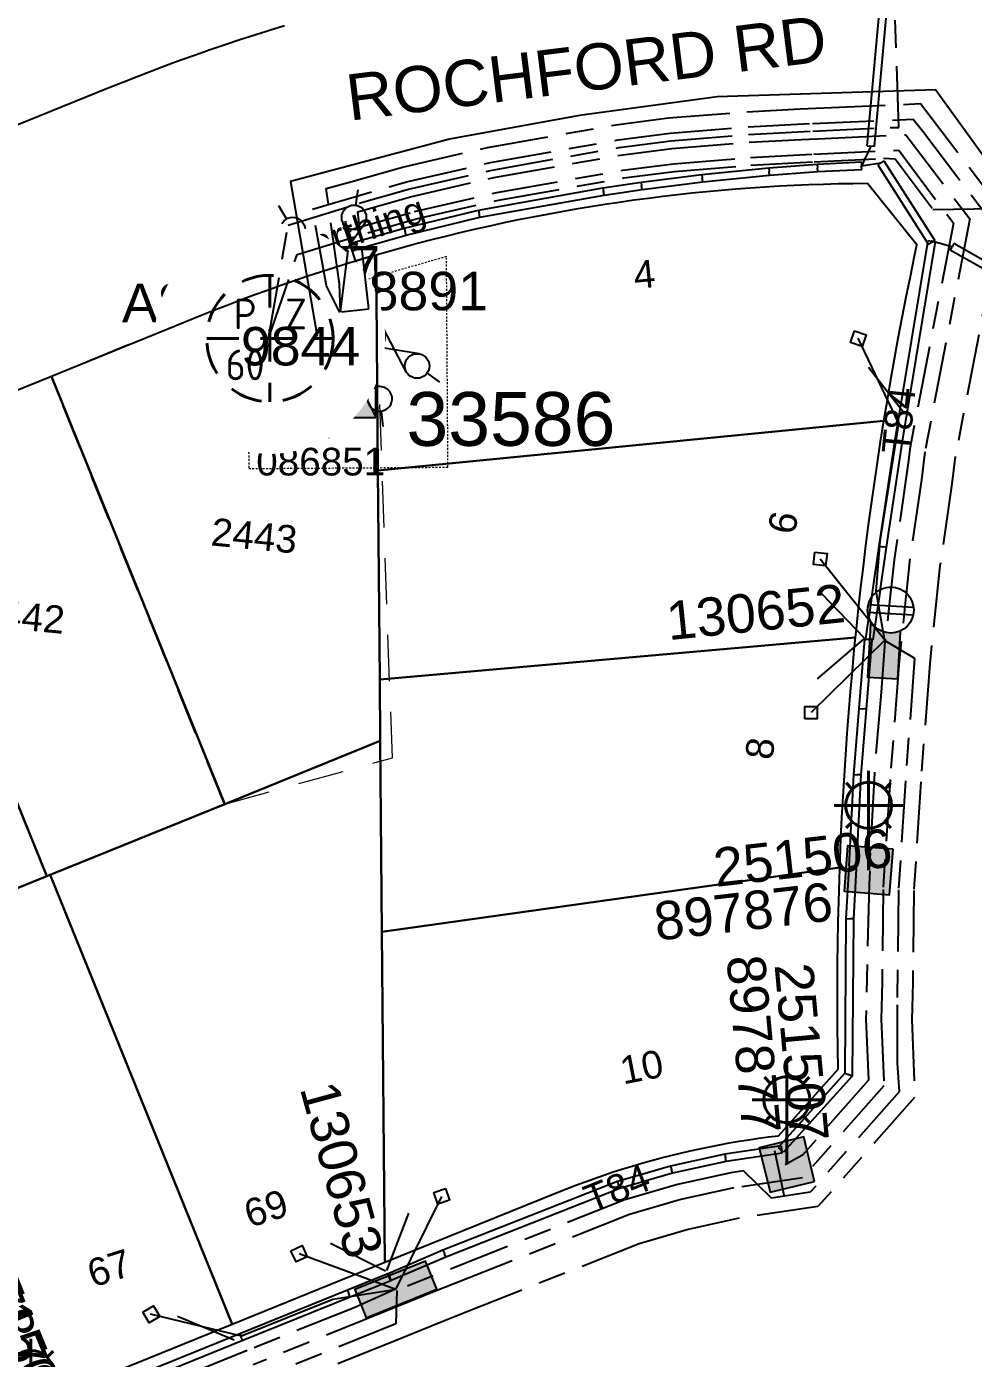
# Model space of a CAD drawing. Header units: metres. Extents: x 293673 to 295365, y 6233764 to 6235163.
# Drawn here: x 294210.9 to 294272.5, y 6234281 to 6234367.6 of the extents above; entities that cross this region are included whole.
import ezdxf
from ezdxf.enums import TextEntityAlignment as Align

# ---------------------------------------------------------------- set-up
doc = ezdxf.new("R2010")
doc.units = ezdxf.units.M
for name, pattern in [('Cable Exist UG', [8.2, 4, -1.2, 1.8, -1.2]), ('Dash', [5, 3, -2]), ('HIDDEN', [0.375, 0.25, -0.125]), ('HIDDEN2', [0.1875, 0.125, -0.0625])]:
    doc.linetypes.add(name, pattern=pattern)
doc.layers.get('0').update_dxf_attribs({"color": 6})
for name, color, linetype in [('_User Easement Numbers', 7, 'Continuous'), ('_USER new lots', 250, 'Continuous'), ('Duct_SP_EXT', 7, 'Continuous'), ('Equip_HV_EXT', 7, 'Continuous'), ('Equip_LV_EXT', 7, 'Continuous'), ('Equip_SL_EXT', 7, 'Continuous'), ('Equip_SP_SL_EXT', 7, 'Continuous'), ('Mains_HV_EXT', 7, 'Continuous'), ('Mains_HV_NEW_U72', 2, 'Continuous'), ('Mains_LV_EXT', 7, 'Continuous'), ('Mains_LV_SL_EXT', 7, 'Continuous'), ('Mains_SL_EXT', 7, 'Continuous'), ('Notes', 7, 'Continuous'), ('Services_SP_EXT', 7, 'Continuous'), ('Sub_SP_EXT', 7, 'Continuous'), ('SupportsUG_SP_LV_EXT', 7, 'Continuous'), ('SupportsUG_SP_LV_SL_EXT', 7, 'Continuous'), ('Trench_SP_EXT', 7, 'Continuous')]:
    doc.layers.add(name, color=color, linetype=linetype)
for name, color, linetype, lineweight in [('Cadastre Developer_SP_EXT', 9, 'Continuous', 5), ('Cadastre Land Parcels_SP_EXT', 9, 'Continuous', 5), ('Cadastre Other Property_SP_EXT', 9, 'HIDDEN', 5), ('Cadastre Roads_SP_EXT', 9, 'Continuous', 5)]:
    doc.layers.add(name, color=color, linetype=linetype, lineweight=lineweight)
doc.styles.add('COLUMN_LABEL', font='arial.ttf')
doc.styles.add('iecARIAL', font='arial.ttf', dxfattribs={"height": 2})
doc.styles.add('IESYMBOL1', font='isocp.shx')
doc.styles.add('POLE_LABEL', font='arial.ttf')
doc.styles.add('SLCP_LABEL', font='arial.ttf', dxfattribs={"height": 3.5})
doc.styles.get("Standard").update_dxf_attribs({"font": 'arial.ttf'})
doc.styles.add('SWITCH_LABEL', font='arial.ttf', dxfattribs={"height": 2.5})
doc.linetypes.add('Cable E UG', pattern='A,6,-0.5,["E",Standard,S=1.7,R=0,X=0.5,Y=-1],-2.9', length=9.4)
doc.linetypes.add('Cable New UG', pattern='A,7,-0.25,["x",Standard,S=2,R=0,X=0.2,Y=-0.8],-2.1', length=9.35)

# ---------------------------------------------------------------- blocks, each defined once
blk = doc.blocks.new('SUB_PADMOUNT_EXT')
for points in [[(0, 0), (-3.84, 1.92), (-3.84, -1.92)], [(0, 0), (3.84, 1.92), (3.84, -1.92)]]:
    blk.add_hatch(color=256).paths.add_polyline_path(points)
for p, q in [((3.84, 1.92), (-3.84, -1.92)), ((-3.84, 1.92), (3.84, -1.92))]:
    blk.add_line(p, q)
blk.add_lwpolyline([(-3.84, -1.92), (3.84, -1.92), (3.84, 1.92), (-3.84, 1.92)], close=True)
for tag, height, flags, p in [('ASSET_NUM', 3.5, 8, (2, 2)), ('STREET_CODE', 0.2, 9, (1.5, 0)), ('OPERATING_VOLTAGE', 0.2, 9, (1.5, -0.6)), ('ORIENTATION', 0.2, 9, (1.5, -0.8)), ('CONSTRUCTED_VOLTAGE', 0.2, 9, (1.5, -0.2)), ('NO_PHASES', 0.2, 9, (1.5, -0.4)), ('OWNED_BY', 0.2, 9, (1.5, -1)), ('OPERATED_BY', 0.2, 9, (1.5, -1.2)), ('SECONDARY_VOLTAGE', 0.2, 9, (1.5, -1.6)), ('STATE', 0.2, 9, (1.5, -1.8)), ('MAINTAINED_BY', 0.2, 9, (1.5, -1.4)), ('SUBSTATION_TYPE', 0.2, 9, (1.5, -2.2)), ('USAGE', 0.2, 9, (1.5, -2.4)), ('PARENT', 0.2, 9, (1.5, -2)), ('LEGEND', 0.2, 9, (1.5, -2.6)), ('STREETNAME', 0.2, 9, (1.5, -3)), ('SUBURB', 0.2, 9, (1.5, -3.2)), ('LOCATION', 0.2, 9, (1.5, -2.8)), ('NOTES', 0.2, 9, (1.5, -3.4)), ('Z', 0.2, 1, (1.5, -3.6))]:
    blk.add_attdef(tag, text='', height=height, dxfattribs=dict(flags=flags)).set_placement(p, align=Align.MIDDLE_LEFT)
blk = doc.blocks.new('COLUMN_EXT')
blk.add_hatch(color=256).paths.add_polyline_path([(-1.485, 1.485), (-1.485, -1.485), (1.485, -1.485), (1.485, 1.485)])
blk.add_lwpolyline([(-1.485, -1.485), (1.485, -1.485), (1.485, 1.485), (-1.485, 1.485)], close=True)
for tag, height, style, flags, p in [('ASSET_NUM', 2.5, 'COLUMN_LABEL', 8, (2, 2)), ('STRUCTURE_PLANT_NUMBER', 0.2, 'POLE_LABEL', 9, (1.813, 0.031)), ('STREET_CODE', 0.2, 'COLUMN_LABEL', 9, (1.813, -0.2))]:
    blk.add_attdef(tag, text='', height=height, dxfattribs=dict(style=style, flags=flags)).set_placement(p, align=Align.MIDDLE_LEFT)
at = {"flags": 9}
for tag, p in [('OWNED_BY', (1.813, -0.6)), ('STATE', (1.813, -0.8)), ('COLUMN_TYPE', (1.813, -0.4)), ('STREETNAME', (1.813, -1.6)), ('SUBURB', (1.813, -1.8)), ('USAGE', (1.813, -1)), ('LEGEND', (1.813, -1.2)), ('LOCATION', (1.813, -1.4)), ('NOTES', (1.813, -2))]:
    blk.add_attdef(tag, text='', height=0.2, dxfattribs=at).set_placement(p, align=Align.MIDDLE_LEFT)
at = {"flags": 1}
blk.add_attdef('Z', (1.813, -2.351), '', height=0.2, dxfattribs=at)
blk = doc.blocks.new('PILLAR_EXT')
blk.add_hatch(color=256).paths.add_polyline_path([(-2.475, 0.99), (-2.475, -0.99), (2.475, -0.99), (2.475, 0.99)])
blk.add_lwpolyline([(-2.475, -0.99), (2.475, -0.99), (2.475, 0.99), (-2.475, 0.99)], close=True)
at = {"style": 'iecARIAL', "flags": 8}
blk.add_attdef('ASSET_NUM', (1.5, 3.5), '', height=2.5, dxfattribs=at)
for tag, p, flags in [('OWNED_BY', (0, -0.2), 9), ('STATE', (0, -0.4), 9), ('SUPPORT_TYPE', (0, -0.6), 9), ('USAGE', (0, -0.8), 9), ('LEGEND', (0, -1), 9), ('STREETNAME', (0, -1.8), 9), ('LOCATION', (0, -1.2), 9), ('NOTES', (0, -1.4), 9), ('PARENT', (0, -1.6), 9), ('SUBURB', (0, -2), 1)]:
    blk.add_attdef(tag, p, '', height=0.2, dxfattribs=dict(flags=flags))
blk = doc.blocks.new('SL_LANTERN_EXT')
at = {"lineweight": 40}
for p, q in [((0, 1.968), (0, 6.468)), ((-1.459, 5.676), (-1.061, 5.278)), ((1.458, 5.676), (1.06, 5.278)), ((-2.25, 4.218), (2.25, 4.218)), ((-1.459, 2.759), (-1.061, 3.157)), ((0, 0), (0, 2.721)), ((1.458, 2.759), (1.06, 3.157))]:
    blk.add_line(p, q, dxfattribs=at)
blk.add_circle((0, 4.218), 1.5, dxfattribs=at)
at = {"style": 'iecARIAL', "flags": 8}
blk.add_attdef('ASSET_NUM', (1.5, 1.5), '', height=2.5, dxfattribs=at)
for tag, p, height, flags in [('CONSTRUCTED_VOLTAGE', (0.981, -0.653), 0.2, 9), ('CONTROL_TYPE', (0.981, -0.853), 0.2, 9), ('LANTERN_PURPOSE', (0.981, -1.053), 0.2, 9), ('LNUMBER', (2.181, -3.253), 2.5, 8), ('OPERATING_VOLTAGE', (0.981, -1.653), 0.2, 9), ('ORIENTATION', (0.981, -1.853), 0.2, 9), ('LANTERN_TYPE', (0.981, -1.253), 0.2, 9), ('NO_PHASES', (0.981, -1.453), 0.2, 9), ('OWNED_BY', (0.981, -2.053), 0.2, 9), ('STATE', (0.981, -2.253), 0.2, 9), ('CEXIST', (0.981, -2.653), 0.2, 9), ('USAGE', (0.981, -2.453), 0.2, 9), ('CNEW', (0.981, -2.853), 0.2, 9), ('CNUMBER', (0.981, -3.053), 0.2, 9), ('CREMOVE', (0.981, -3.253), 0.2, 9), ('CREPLACE', (0.981, -3.453), 0.2, 9), ('LKINGHEIGHT', (0.981, -3.653), 0.2, 9), ('LBRACKET', (0.981, -3.853), 0.2, 9), ('LBRACKETVOCAB', (0.981, -4.053), 0.2, 9), ('LCATEGORY', (0.981, -4.253), 0.2, 9), ('LCHARGE1', (0.981, -4.453), 0.2, 9), ('LCHARGE1PERCENT', (0.981, -4.653), 0.2, 9), ('LCHARGE2', (0.981, -4.853), 0.2, 9), ('LCHARGE2PERCENT', (0.981, -5.053), 0.2, 9), ('LCHARGE3', (0.981, -5.253), 0.2, 9), ('LCHARGE3PERCENT', (0.981, -5.453), 0.2, 9), ('LEXIST', (0.981, -5.653), 0.2, 9), ('LLAMP', (0.981, -5.853), 0.2, 9), ('LLAMPVOCAB', (0.981, -6.053), 0.2, 9), ('LMAST', (0.981, -6.253), 0.2, 9), ('LMASTVOCAB', (0.981, -6.453), 0.2, 9), ('LNEW', (0.981, -6.653), 0.2, 9), ('LANTNUMBER', (0.981, -6.853), 0.2, 9), ('LOUTREACH', (0.981, -7.253), 0.2, 9), ('LOUTREACHVOCAB', (0.981, -7.453), 0.2, 9), ('LRATECODE', (0.981, -7.653), 0.2, 9), ('LREMOVE', (0.981, -7.853), 0.2, 9), ('LREPLACE', (0.981, -8.053), 0.2, 9), ('LTYPE', (0.981, -8.253), 0.2, 9), ('LTYPEVOCAB', (0.981, -8.453), 0.2, 9), ('LEGEND', (0.981, -8.653), 0.2, 9), ('LOCATION', (0.981, -8.853), 0.2, 9), ('STREETNAME', (0.981, -9.253), 0.2, 9), ('SUBURB', (0.981, -9.453), 0.2, 1), ('NOTES', (0.981, -9.053), 0.2, 9)]:
    blk.add_attdef(tag, p, '', height=height, dxfattribs=dict(flags=flags))
blk = doc.blocks.new('CCP_EXT')
at = {"flags": 9}
for tag, p in [('STATE', (0, -1.8)), ('USAGE', (0, -1.2)), ('LEGEND', (0, -1.4)), ('LIFE_SUPPORT', (0, -1.6)), ('NOTES', (0, -2))]:
    blk.add_attdef(tag, text='', height=0.2, dxfattribs=at).set_placement(p, align=Align.MIDDLE_LEFT)
blk.add_wipeout([(0, 0.566), (0.566, 0), (0, -0.566), (-0.566, 0)])
blk.add_lwpolyline([(-0.566, 0), (0, 0.566), (0.566, 0), (0, -0.566), (-0.566, 0)])
at = {"flags": 1}
blk.add_attdef('Z', (0, 0), '', height=0.2, dxfattribs=at)
at = {"flags": 9}
for tag, p in [('CCP_TYPE', (0, 0)), ('OPERATING_VOLTAGE', (0, -0.6)), ('ORIENTATION', (0, -0.8)), ('CONSTRUCTED_VOLTAGE', (0, -0.2)), ('NO_PHASES', (0, -0.4)), ('OWNED_BY', (0, -1))]:
    blk.add_attdef(tag, text='', height=0.2, dxfattribs=at).set_placement(p, align=Align.MIDDLE_LEFT)
blk = doc.blocks.new('LV_UG_LINKS_CLOSED_EXT')
blk.add_wipeout([(-1.056, 1.057), (-1.18, 0.916), (-1.286, 0.761), (-1.371, 0.594), (-1.435, 0.417), (-1.476, 0.234), (-1.493, 0.047), (-1.487, -0.14), (-1.458, -0.326), (-1.406, -0.506), (-1.331, -0.678), (-1.236, -0.839), (-1.121, -0.988), (-0.988, -1.12), (-0.84, -1.235), (-0.679, -1.331), (-0.506, -1.406), (-0.326, -1.458), (-0.141, -1.487), (0.047, -1.493), (0.233, -1.476), (0.416, -1.435), (0.593, -1.371), (0.76, -1.286), (0.915, -1.181), (1.056, -1.057), (1.18, -0.916), (1.286, -0.761), (1.371, -0.594), (1.435, -0.417), (1.476, -0.234), (1.493, -0.047), (1.487, 0.14), (1.458, 0.326), (1.406, 0.506), (1.331, 0.678), (1.236, 0.839), (1.121, 0.988), (0.988, 1.12), (0.84, 1.235), (0.679, 1.331), (0.506, 1.406), (0.326, 1.458), (0.141, 1.487), (-0.047, 1.493), (-0.233, 1.476), (-0.416, 1.435), (-0.593, 1.371), (-0.76, 1.286), (-0.915, 1.181)])
for p, q in [((-0.25, -1.479), (-0.25, 1.479)), ((0.25, -1.479), (0.25, 1.479))]:
    blk.add_line(p, q)
blk.add_circle((0, 0), 1.5)
at = {"flags": 9}
for tag, p in [('ACTUAL_STATUS', (0, 0)), ('OPERATING_VOLTAGE', (0, -0.6)), ('ORIENTATION', (0, -0.8)), ('CONSTRUCTED_VOLTAGE', (0, -0.2)), ('NO_PHASES', (0, -0.4)), ('STATE', (0, -1)), ('SWITCH_TYPE', (0, -1.2)), ('USAGE', (0, -1.4)), ('NOTES', (0, -1.6))]:
    blk.add_attdef(tag, text='', height=0.2, dxfattribs=at).set_placement(p, align=Align.MIDDLE_LEFT)
at = {"flags": 1}
blk.add_attdef('Z', (0, 0), '', height=0.2, dxfattribs=at)
blk = doc.blocks.new('LV_UG_DFUSE_CLOSED_EXT')
for points in [[(1, 0), (0, 0)], [(5.04, 0.726), (2.156, -0.717)], [(5.049, -0.707), (2.156, 0.717)], [(6.2, 0.013), (7.2, 0.013)]]:
    blk.add_lwpolyline(points)
for centre in [(1.8, 0), (5.4, 0.011)]:
    blk.add_circle(centre, 0.8)
at = {"flags": 9}
for tag, p in [('ACTUAL_STATUS', (0, 0)), ('OPERATING_VOLTAGE', (0, -0.6)), ('ORIENTATION', (0, -0.8)), ('CONSTRUCTED_VOLTAGE', (0, -0.2)), ('NO_PHASES', (0, -0.4)), ('STATE', (0, -1)), ('SWITCH_TYPE', (0, -1.2)), ('USAGE', (0, -1.4)), ('NOTES', (0, -1.6))]:
    blk.add_attdef(tag, text='', height=0.2, dxfattribs=at).set_placement(p, align=Align.MIDDLE_LEFT)
at = {"flags": 1}
blk.add_attdef('Z', (0, 0), '', height=0.2, dxfattribs=at)
blk = doc.blocks.new('SWG_HOLEC_SU_NO_EXT')
blk.add_line((1.8, -2), (5.8, -2))
for points in [[(1, 0), (0, 0)], [(6.6, 0), (7.6, 0)]]:
    blk.add_lwpolyline(points)
for points in [[(1.8, -0.8, 1), (1.8, 0.8, 1)], [(5.8, -0.8, 1), (5.8, 0.8, 1)]]:
    blk.add_lwpolyline(points, format="xyb", close=True)
at = {"insert": (5.311, -3.639), "char_height": 1.4, "width": 3.88632, "attachment_point": 1, "rotation": 180}
blk.add_mtext('{\\fArial|b0|i0|c0|p34;N/O}', dxfattribs=at)
at = {"style": 'SWITCH_LABEL', "flags": 8}
blk.add_attdef('ASSET_NUM', text='', height=2.5, rotation=179.95437, dxfattribs=at).set_placement((-2.4, 0), align=Align.MIDDLE_LEFT)
at = {"flags": 1}
blk.add_attdef('Z', (0, 0), '', height=0.2, dxfattribs=at)
at = {"flags": 9}
for tag, p in [('ACTUAL_STATUS', (0, -0.4)), ('CONSTRUCTED_VOLTAGE', (0, -0.6)), ('NO_PHASES', (0, -0.8)), ('OPERATING_VOLTAGE', (0, -1)), ('ORIENTATION', (0, -1.2)), ('OWNED_BY', (0, -1.4)), ('STATE', (0, -1.8)), ('PARENT', (0, -1.6)), ('SWITCH_TYPE', (0, -2)), ('STREETNAME', (0, -2.6)), ('USAGE', (0, -2.2)), ('LOCATION', (0, -2.4)), ('SUBURB', (0, -2.8)), ('NOTES', (0, -3))]:
    blk.add_attdef(tag, text='', height=0.2, dxfattribs=at).set_placement(p, align=Align.MIDDLE_LEFT)
at = {"style": 'SWITCH_LABEL', "flags": 9}
blk.add_attdef('STREET_CODE', text='', height=0.2, dxfattribs=at).set_placement((0, -0.2), align=Align.MIDDLE_LEFT)
blk = doc.blocks.new('SWG_HOLEC_SU_EXT')
blk.add_line((1.8, -2), (5.8, -2))
for points in [[(1, 0), (0, 0)], [(6.6, 0), (7.6, 0)]]:
    blk.add_lwpolyline(points)
for points in [[(1.8, -0.8, 1), (1.8, 0.8, 1)], [(5.8, -0.8, 1), (5.8, 0.8, 1)]]:
    blk.add_lwpolyline(points, format="xyb", close=True)
at = {"style": 'SWITCH_LABEL', "flags": 8}
blk.add_attdef('ASSET_NUM', text='', height=2.5, rotation=179.95437, dxfattribs=at).set_placement((-2.4, 0), align=Align.MIDDLE_LEFT)
at = {"flags": 1}
blk.add_attdef('Z', (0, 0), '', height=0.2, dxfattribs=at)
at = {"flags": 9}
for tag, p in [('ACTUAL_STATUS', (0, -0.4)), ('CONSTRUCTED_VOLTAGE', (0, -0.6)), ('NO_PHASES', (0, -0.8)), ('OPERATING_VOLTAGE', (0, -1)), ('ORIENTATION', (0, -1.2)), ('OWNED_BY', (0, -1.4)), ('STATE', (0, -1.8)), ('PARENT', (0, -1.6)), ('SWITCH_TYPE', (0, -2)), ('STREETNAME', (0, -2.6)), ('USAGE', (0, -2.2)), ('LOCATION', (0, -2.4)), ('SUBURB', (0, -2.8)), ('NOTES', (0, -3))]:
    blk.add_attdef(tag, text='', height=0.2, dxfattribs=at).set_placement(p, align=Align.MIDDLE_LEFT)
at = {"style": 'SWITCH_LABEL', "flags": 9}
blk.add_attdef('STREET_CODE', text='', height=0.2, dxfattribs=at).set_placement((0, -0.2), align=Align.MIDDLE_LEFT)
blk = doc.blocks.new('SLCP_ZELL_EXT')
blk.add_wipeout([(-0.236, 7.5), (-0.706, 7.47), (-1.174, 7.411), (-1.637, 7.323), (-2.093, 7.206), (-2.542, 7.06), (-2.98, 6.887), (-3.407, 6.686), (-3.82, 6.459), (-4.218, 6.206), (-4.599, 5.929), (-4.962, 5.629), (-5.306, 5.306), (-5.629, 4.962), (-5.929, 4.599), (-6.206, 4.218), (-6.459, 3.82), (-6.686, 3.407), (-6.887, 2.98), (-7.06, 2.542), (-7.206, 2.093), (-7.323, 1.637), (-7.411, 1.174), (-7.47, 0.706), (-7.5, 0.236), (-7.5, -0.236), (-7.47, -0.706), (-7.411, -1.174), (-7.323, -1.637), (-7.206, -2.093), (-7.06, -2.542), (-6.887, -2.98), (-6.686, -3.407), (-6.459, -3.82), (-6.206, -4.218), (-5.929, -4.599), (-5.629, -4.962), (-5.306, -5.306), (-4.962, -5.629), (-4.599, -5.929), (-4.218, -6.206), (-3.82, -6.459), (-3.407, -6.686), (-2.98, -6.887), (-2.542, -7.06), (-2.093, -7.206), (-1.637, -7.323), (-1.174, -7.411), (-0.706, -7.47), (-0.236, -7.5), (0.236, -7.5), (0.706, -7.47), (1.174, -7.411), (1.637, -7.323), (2.093, -7.206), (2.542, -7.06), (2.98, -6.887), (3.407, -6.686), (3.82, -6.459), (4.218, -6.206), (4.599, -5.929), (4.962, -5.629), (5.306, -5.306), (5.629, -4.962), (5.929, -4.599), (6.206, -4.218), (6.459, -3.82), (6.686, -3.407), (6.887, -2.98), (7.06, -2.542), (7.206, -2.093), (7.323, -1.637), (7.411, -1.174), (7.47, -0.706), (7.5, -0.236), (7.5, 0.236), (7.47, 0.706), (7.411, 1.174), (7.323, 1.637), (7.206, 2.093), (7.06, 2.542), (6.887, 2.98), (6.686, 3.407), (6.459, 3.82), (6.206, 4.218), (5.929, 4.599), (5.629, 4.962), (5.306, 5.306), (4.962, 5.629), (4.599, 5.929), (4.218, 6.206), (3.82, 6.459), (3.407, 6.686), (2.98, 6.887), (2.542, 7.06), (2.093, 7.206), (1.637, 7.323), (1.174, 7.411), (0.706, 7.47), (0.236, 7.5)])
at = {"linetype": 'Dash', "lineweight": 40, "ltscale": 0.7}
for p, q in [((0, 4.109), (0, -4.109)), ((-4.109, 0), (4.109, 0))]:
    blk.add_line(p, q, dxfattribs=at)
blk.add_circle((0, 0), 4.109, dxfattribs=at)
at = {"lineweight": 40, "style": 'IESYMBOL1'}
for s, p in [('P', (-1.604, 0)), ('Z', (1.702, 0)), ('60', (-1.612, -3.312))]:
    blk.add_text(s, height=2, dxfattribs=at).set_placement(p, align=Align.BOTTOM_CENTER)
at = {"style": 'SLCP_LABEL'}
for tag, height, flags, p in [('ASSET_NUM', 2.5, 8, (2, 2)), ('STREET_CODE', 0.2, 9, (0, -0.2))]:
    blk.add_attdef(tag, text='', height=height, dxfattribs=dict(at, flags=flags)).set_placement(p, align=Align.MIDDLE_LEFT)
at = {"flags": 1}
blk.add_attdef('Z', (0, 0), '', height=0.2, dxfattribs=at)
at = {"flags": 9}
for tag, p in [('CONSTRUCTED_VOLTAGE', (0, -0.4)), ('CONTROL_TYPE', (0, -0.6)), ('NO_PHASES', (0, -0.8)), ('OPERATING_VOLTAGE', (0, -1)), ('ORIENTATION', (0, -1.2)), ('OWNED_BY', (0, -1.4)), ('USAGE', (0, -1.6)), ('LOCATION', (0, -1.8)), ('STATE', (0, -2)), ('NOTES', (0, -2.2))]:
    blk.add_attdef(tag, text='', height=0.2, dxfattribs=at).set_placement(p, align=Align.MIDDLE_LEFT)
blk = doc.blocks.new('A$C12BB781C')
at = {"layer": '_USER new lots', "linetype": 'Continuous'}
blk.add_lwpolyline([(294165.701, 6234343.156), (294216.188, 6234363.617), (294217.128, 6234363.993), (294218.072, 6234364.364), (294219.017, 6234364.727), (294219.966, 6234365.082), (294220.918, 6234365.431), (294221.872, 6234365.772), (294222.828, 6234366.105), (294223.788, 6234366.431), (294224.749, 6234366.75), (294225.713, 6234367.063), (294226.68, 6234367.367), (294227.648, 6234367.665)], dxfattribs=at)
for points in [[(294266.656, 6234341.956), (294266.878, 6234343.304), (294267.109, 6234344.65), (294267.347, 6234345.995), (294267.592, 6234347.337), (294267.846, 6234348.679), (294268.107, 6234350.019), (294268.376, 6234351.358), (294268.652, 6234352.694), (294268.806, 6234353.413), (294265.582, 6234357.39), (294264.629, 6234357.38), (294263.676, 6234357.363), (294262.724, 6234357.337), (294261.771, 6234357.303), (294260.819, 6234357.263), (294259.867, 6234357.214), (294258.916, 6234357.157), (294257.965, 6234357.094), (294257.014, 6234357.022), (294256.064, 6234356.942), (294255.116, 6234356.855), (294254.167, 6234356.76), (294253.22, 6234356.658), (294252.274, 6234356.547), (294251.328, 6234356.428), (294250.383, 6234356.302), (294249.439, 6234356.169), (294248.497, 6234356.029), (294247.555, 6234355.88), (294246.615, 6234355.724), (294245.676, 6234355.56), (294244.739, 6234355.389), (294243.802, 6234355.209), (294242.868, 6234355.023), (294241.935, 6234354.828), (294241.004, 6234354.627), (294240.074, 6234354.418), (294239.146, 6234354.201), (294238.22, 6234353.977), (294237.296, 6234353.745), (294236.373, 6234353.506), (294235.452, 6234353.259), (294234.533, 6234353.004), (294233.617, 6234352.743), (294233.735, 6234338.727), (294266.656, 6234341.956)], [(294233.883, 6234321.142), (294233.85, 6234325.143), (294233.735, 6234338.727), (294233.617, 6234352.743), (294232.725, 6234352.48), (294231.835, 6234352.21), (294230.947, 6234351.934), (294230.061, 6234351.65), (294229.178, 6234351.359), (294228.297, 6234351.061), (294227.418, 6234350.757), (294226.542, 6234350.445), (294225.668, 6234350.127), (294224.797, 6234349.8), (294223.928, 6234349.468), (294223.062, 6234349.129), (294222.199, 6234348.783), (294212.491, 6234344.848), (294223.768, 6234317.042), (294233.883, 6234321.142)], [(294212.401, 6234312.434), (294223.768, 6234317.042), (294212.491, 6234344.848), (294200.907, 6234340.152), (294212.183, 6234312.345), (294212.401, 6234312.434)], [(294264.809, 6234327.86), (294264.866, 6234328.423), (294265.009, 6234329.781), (294265.161, 6234331.138), (294265.32, 6234332.494), (294265.487, 6234333.849), (294265.662, 6234335.203), (294265.846, 6234336.556), (294266.037, 6234337.908), (294266.235, 6234339.259), (294266.442, 6234340.609), (294266.656, 6234341.956), (294233.735, 6234338.727), (294233.85, 6234325.143), (294264.809, 6234327.86)], [(294198.5, 6234306.8), (294212.183, 6234312.345), (294200.907, 6234340.152), (294187.005, 6234334.515), (294198.282, 6234306.711), (294198.5, 6234306.8)], [(294263.787, 6234312.905), (294263.806, 6234313.444), (294263.862, 6234314.809), (294263.927, 6234316.172), (294263.999, 6234317.535), (294264.081, 6234318.899), (294264.169, 6234320.261), (294264.265, 6234321.623), (294264.369, 6234322.984), (294264.481, 6234324.345), (294264.602, 6234325.706), (294264.73, 6234327.065), (294264.809, 6234327.86), (294233.85, 6234325.143), (294233.883, 6234321.142), (294233.988, 6234308.737), (294263.787, 6234312.905)], [(294234.177, 6234287.237), (294233.988, 6234308.737), (294233.883, 6234321.142), (294223.768, 6234317.042), (294212.401, 6234312.434), (294224.241, 6234283.211), (294234.177, 6234287.237)], [(294245.393, 6234291.783), (294245.995, 6234292.022), (294246.601, 6234292.254), (294247.209, 6234292.48), (294247.819, 6234292.698), (294248.432, 6234292.91), (294249.048, 6234293.113), (294249.665, 6234293.311), (294250.285, 6234293.5), (294250.907, 6234293.683), (294251.531, 6234293.858), (294252.157, 6234294.026), (294252.785, 6234294.187), (294253.415, 6234294.341), (294254.047, 6234294.487), (294254.68, 6234294.626), (294255.315, 6234294.757), (294255.951, 6234294.882), (294256.589, 6234294.999), (294257.228, 6234295.108), (294257.868, 6234295.21), (294258.509, 6234295.305), (294259.152, 6234295.392), (294259.795, 6234295.472), (294263.673, 6234299.793), (294263.65, 6234301.158), (294263.636, 6234302.524), (294263.629, 6234303.889), (294263.63, 6234305.254), (294263.64, 6234306.62), (294263.657, 6234307.985), (294263.682, 6234309.35), (294263.715, 6234310.715), (294263.757, 6234312.08), (294263.787, 6234312.905), (294233.988, 6234308.737), (294234.177, 6234287.237), (294245.393, 6234291.783)], [(294224.241, 6234283.211), (294212.401, 6234312.434), (294212.183, 6234312.345), (294198.5, 6234306.8), (294210.34, 6234277.577), (294224.241, 6234283.211)]]:
    blk.add_lwpolyline(points, close=True, dxfattribs=at)

msp = doc.modelspace()

# ---------------------------------------------------------------- linework, layer by layer
at = {"layer": 'Cadastre Developer_SP_EXT', "linetype": 'Dash'}
for points in [[(294223.768, 6234317.042), (294234.672, 6234320.043), (294233.5, 6234352.746), (294230.62, 6234351.864), (294224.89, 6234349.963), (294222.084, 6234348.86), (294212.491, 6234344.848), (294223.768, 6234317.042)], [(294212.451, 6234344.83), (294206.762, 6234342.525), (294200.906, 6234340.152), (294212.183, 6234312.345), (294223.73, 6234317.023), (294212.451, 6234344.83)], [(294200.906, 6234340.152), (294193.955, 6234337.333), (294187.006, 6234334.515), (294198.281, 6234306.711), (294212.183, 6234312.345), (294200.906, 6234340.152)]]:
    msp.add_lwpolyline(points, close=True, dxfattribs=at)
at = {"layer": 'Cadastre Land Parcels_SP_EXT', "linetype": 'Continuous'}
msp.add_lwpolyline([(294165.701, 6234343.156), (294216.188, 6234363.617), (294217.128, 6234363.993), (294218.072, 6234364.364), (294219.017, 6234364.727), (294219.966, 6234365.082), (294220.918, 6234365.431), (294221.872, 6234365.772), (294222.828, 6234366.105), (294223.788, 6234366.431), (294224.749, 6234366.75), (294225.713, 6234367.063), (294226.68, 6234367.367), (294227.648, 6234367.665)], dxfattribs=at)
for points in [[(294266.656, 6234341.956), (294266.878, 6234343.304), (294267.109, 6234344.65), (294267.347, 6234345.995), (294267.592, 6234347.337), (294267.846, 6234348.679), (294268.107, 6234350.019), (294268.376, 6234351.358), (294268.652, 6234352.694), (294268.806, 6234353.413), (294265.582, 6234357.39), (294264.629, 6234357.38), (294263.676, 6234357.363), (294262.724, 6234357.337), (294261.771, 6234357.303), (294260.819, 6234357.263), (294259.867, 6234357.214), (294258.916, 6234357.157), (294257.965, 6234357.094), (294257.014, 6234357.022), (294256.064, 6234356.942), (294255.116, 6234356.855), (294254.167, 6234356.76), (294253.22, 6234356.658), (294252.274, 6234356.547), (294251.328, 6234356.428), (294250.383, 6234356.302), (294249.439, 6234356.169), (294248.497, 6234356.029), (294247.555, 6234355.88), (294246.615, 6234355.724), (294245.676, 6234355.56), (294244.739, 6234355.389), (294243.802, 6234355.209), (294242.868, 6234355.023), (294241.935, 6234354.828), (294241.004, 6234354.627), (294240.074, 6234354.418), (294239.146, 6234354.201), (294238.22, 6234353.977), (294237.296, 6234353.745), (294236.373, 6234353.506), (294235.452, 6234353.259), (294234.533, 6234353.004), (294233.617, 6234352.743), (294233.735, 6234338.727), (294266.656, 6234341.956)], [(294233.883, 6234321.142), (294233.85, 6234325.143), (294233.735, 6234338.727), (294233.617, 6234352.743), (294232.725, 6234352.48), (294231.835, 6234352.21), (294230.947, 6234351.934), (294230.061, 6234351.65), (294229.178, 6234351.359), (294228.297, 6234351.061), (294227.418, 6234350.757), (294226.542, 6234350.445), (294225.668, 6234350.127), (294224.797, 6234349.8), (294223.928, 6234349.468), (294223.062, 6234349.129), (294222.199, 6234348.783), (294212.491, 6234344.848), (294223.768, 6234317.042), (294233.883, 6234321.142)], [(294212.401, 6234312.434), (294223.768, 6234317.042), (294212.491, 6234344.848), (294200.907, 6234340.152), (294212.183, 6234312.345), (294212.401, 6234312.434)], [(294264.809, 6234327.86), (294264.866, 6234328.423), (294265.009, 6234329.781), (294265.161, 6234331.138), (294265.32, 6234332.494), (294265.487, 6234333.849), (294265.662, 6234335.203), (294265.846, 6234336.556), (294266.037, 6234337.908), (294266.235, 6234339.259), (294266.442, 6234340.609), (294266.656, 6234341.956), (294233.735, 6234338.727), (294233.85, 6234325.143), (294264.809, 6234327.86)], [(294198.5, 6234306.8), (294212.183, 6234312.345), (294200.907, 6234340.152), (294187.005, 6234334.515), (294198.282, 6234306.711), (294198.5, 6234306.8)], [(294263.787, 6234312.905), (294263.806, 6234313.444), (294263.862, 6234314.809), (294263.927, 6234316.172), (294263.999, 6234317.535), (294264.081, 6234318.899), (294264.169, 6234320.261), (294264.265, 6234321.623), (294264.369, 6234322.984), (294264.481, 6234324.345), (294264.602, 6234325.706), (294264.73, 6234327.065), (294264.809, 6234327.86), (294233.85, 6234325.143), (294233.883, 6234321.142), (294233.988, 6234308.737), (294263.787, 6234312.905)], [(294234.177, 6234287.237), (294233.988, 6234308.737), (294233.883, 6234321.142), (294223.768, 6234317.042), (294212.401, 6234312.434), (294224.241, 6234283.211), (294234.177, 6234287.237)], [(294245.393, 6234291.783), (294245.995, 6234292.022), (294246.601, 6234292.254), (294247.209, 6234292.48), (294247.819, 6234292.698), (294248.432, 6234292.91), (294249.048, 6234293.113), (294249.665, 6234293.311), (294250.285, 6234293.5), (294250.907, 6234293.683), (294251.531, 6234293.858), (294252.157, 6234294.026), (294252.785, 6234294.187), (294253.415, 6234294.341), (294254.047, 6234294.487), (294254.68, 6234294.626), (294255.315, 6234294.757), (294255.951, 6234294.882), (294256.589, 6234294.999), (294257.228, 6234295.108), (294257.868, 6234295.21), (294258.509, 6234295.305), (294259.152, 6234295.392), (294259.795, 6234295.472), (294263.673, 6234299.793), (294263.65, 6234301.158), (294263.636, 6234302.524), (294263.629, 6234303.889), (294263.63, 6234305.254), (294263.64, 6234306.62), (294263.657, 6234307.985), (294263.682, 6234309.35), (294263.715, 6234310.715), (294263.757, 6234312.08), (294263.787, 6234312.905), (294233.988, 6234308.737), (294234.177, 6234287.237), (294245.393, 6234291.783)], [(294224.241, 6234283.211), (294212.401, 6234312.434), (294212.183, 6234312.345), (294198.5, 6234306.8), (294210.34, 6234277.577), (294224.241, 6234283.211)]]:
    msp.add_lwpolyline(points, close=True, dxfattribs=at)
at = {"layer": 'Cadastre Other Property_SP_EXT', "linetype": 'HIDDEN2'}
msp.add_lwpolyline([(294238.29, 6234338.945), (294238.193, 6234352.641), (294238.193, 6234352.641, 0.010222), (294225.238, 6234348.706), (294225.238, 6234348.706), (294225.332, 6234338.857), (294238.29, 6234338.945)], format="xyb", close=True, dxfattribs=at)
at = {"layer": 'Duct_SP_EXT'}
for p, q in [((294265.574, 6234359.838), (294266.552, 6234370.619)), ((294266.052, 6234359.795), (294267.03, 6234370.576)), ((294265.574, 6234359.838), (294265.813, 6234359.816)), ((294266.052, 6234359.795), (294265.813, 6234359.816)), ((294259.159, 6234358.42), (294262.319, 6234358.646)), ((294262.319, 6234358.646), (294262.321, 6234358.647)), ((294262.319, 6234358.646), (294262.336, 6234358.407)), ((294262.321, 6234358.647), (294265.187, 6234358.795)), ((294262.321, 6234358.647), (294262.336, 6234358.407)), ((294265.187, 6234358.795), (294265.199, 6234358.555)), ((294265.212, 6234358.315), (294265.199, 6234358.555)), ((294266.252, 6234358.604), (294266.454, 6234358.734)), ((294266.252, 6234358.604), (294269.557, 6234353.439)), ((294266.656, 6234358.863), (294266.454, 6234358.734)), ((294266.656, 6234358.863), (294269.962, 6234353.698)), ((294250.859, 6234357.477), (294254.809, 6234357.976)), ((294254.809, 6234357.976), (294259.159, 6234358.42)), ((294254.809, 6234357.976), (294254.836, 6234357.738)), ((294254.863, 6234357.499), (294254.836, 6234357.738)), ((294254.863, 6234357.499), (294259.201, 6234357.941)), ((294259.159, 6234358.42), (294259.18, 6234358.18)), ((294259.201, 6234357.941), (294259.18, 6234358.18)), ((294259.201, 6234357.941), (294262.353, 6234358.168)), ((294262.353, 6234358.168), (294262.336, 6234358.407)), ((294262.351, 6234358.168), (294262.336, 6234358.407)), ((294262.351, 6234358.168), (294265.212, 6234358.315)), ((294262.353, 6234358.168), (294262.351, 6234358.168)), ((294240.276, 6234355.671), (294248.367, 6234357.111)), ((294248.367, 6234357.111), (294250.859, 6234357.477)), ((294248.367, 6234357.111), (294248.405, 6234356.874)), ((294248.444, 6234356.637), (294248.405, 6234356.874)), ((294248.444, 6234356.637), (294250.924, 6234357.001)), ((294250.859, 6234357.477), (294250.891, 6234357.239)), ((294250.924, 6234357.001), (294250.891, 6234357.239)), ((294250.924, 6234357.001), (294254.863, 6234357.499)), ((294240.374, 6234355.201), (294248.444, 6234356.637)), ((294235.451, 6234354.499), (294240.276, 6234355.671)), ((294235.574, 6234354.035), (294240.374, 6234355.201)), ((294240.276, 6234355.671), (294240.325, 6234355.436)), ((294240.374, 6234355.201), (294240.325, 6234355.436)), ((294232.275, 6234353.596), (294235.451, 6234354.499)), ((294235.451, 6234354.499), (294235.512, 6234354.267)), ((294235.574, 6234354.035), (294235.512, 6234354.267)), ((294231.937, 6234353.482), (294232.275, 6234353.596)), ((294231.937, 6234353.482), (294232.013, 6234353.255)), ((294232.275, 6234353.596), (294232.346, 6234353.367)), ((294232.417, 6234353.138), (294232.346, 6234353.367)), ((294232.417, 6234353.138), (294235.574, 6234354.035)), ((294269.519, 6234353.692), (294267.364, 6234340.725)), ((294269.992, 6234353.613), (294267.837, 6234340.647)), ((294269.519, 6234353.692), (294269.755, 6234353.652)), ((294269.557, 6234353.439), (294269.759, 6234353.569)), ((294269.992, 6234353.613), (294269.755, 6234353.652)), ((294269.962, 6234353.698), (294269.759, 6234353.569)), ((294271.21, 6234353.484), (294271.091, 6234353.276)), ((294285.198, 6234345.543), (294271.21, 6234353.484)), ((294232.09, 6234353.027), (294232.013, 6234353.255)), ((294232.09, 6234353.027), (294232.417, 6234353.138)), ((294270.973, 6234353.067), (294271.091, 6234353.276)), ((294284.961, 6234345.126), (294270.973, 6234353.067)), ((294267.363, 6234340.723), (294266.329, 6234333.806)), ((294267.837, 6234340.648), (294266.804, 6234333.736)), ((294267.364, 6234340.725), (294267.363, 6234340.723)), ((294267.363, 6234340.723), (294267.6, 6234340.686)), ((294267.364, 6234340.725), (294267.6, 6234340.686)), ((294267.837, 6234340.647), (294267.6, 6234340.686)), ((294267.837, 6234340.648), (294267.6, 6234340.686)), ((294267.837, 6234340.647), (294267.837, 6234340.648)), ((294266.329, 6234333.806), (294266.566, 6234333.771)), ((294266.804, 6234333.736), (294266.566, 6234333.771)), ((294265.026, 6234323.243), (294264.678, 6234318.961)), ((294265.026, 6234323.243), (294265.265, 6234323.224)), ((294265.504, 6234323.204), (294265.157, 6234318.929)), ((294265.504, 6234323.204), (294265.265, 6234323.224)), ((294264.678, 6234318.961), (294264.368, 6234312.999)), ((294264.678, 6234318.961), (294264.918, 6234318.945)), ((294265.157, 6234318.929), (294264.848, 6234312.974)), ((294265.157, 6234318.929), (294264.918, 6234318.945)), ((294264.365, 6234312.881), (294264.188, 6234309.595)), ((294264.365, 6234312.881), (294264.605, 6234312.868)), ((294264.368, 6234312.999), (294264.608, 6234312.987)), ((294264.844, 6234312.855), (294264.605, 6234312.868)), ((294264.848, 6234312.974), (294264.608, 6234312.987)), ((294264.844, 6234312.855), (294264.668, 6234309.569)), ((294264.188, 6234309.589), (294264.103, 6234299.54)), ((294264.188, 6234309.595), (294264.188, 6234309.589)), ((294264.188, 6234309.595), (294264.428, 6234309.582)), ((294264.188, 6234309.589), (294264.428, 6234309.582)), ((294264.668, 6234309.569), (294264.428, 6234309.582)), ((294264.668, 6234309.574), (294264.428, 6234309.582)), ((294264.668, 6234309.574), (294264.581, 6234299.354)), ((294264.668, 6234309.569), (294264.668, 6234309.574)), ((294264.103, 6234299.54), (294259.773, 6234294.711)), ((294264.581, 6234299.354), (294260.131, 6234294.391)), ((294264.103, 6234299.54), (294264.342, 6234299.447)), ((294264.581, 6234299.354), (294264.342, 6234299.447)), ((294259.96, 6234294.808), (294256.294, 6234294.27)), ((294259.773, 6234294.711), (294259.952, 6234294.551)), ((294260.131, 6234294.391), (294259.952, 6234294.551)), ((294259.96, 6234294.808), (294259.995, 6234294.571)), ((294260.03, 6234294.334), (294259.995, 6234294.571)), ((294256.294, 6234294.27), (294252.775, 6234293.497)), ((294256.381, 6234293.797), (294252.894, 6234293.032)), ((294256.294, 6234294.27), (294256.338, 6234294.034)), ((294256.381, 6234293.797), (294256.338, 6234294.034)), ((294260.03, 6234294.334), (294256.381, 6234293.797)), ((294252.775, 6234293.497), (294249.313, 6234292.486)), ((294252.894, 6234293.032), (294249.468, 6234292.031)), ((294252.775, 6234293.497), (294252.835, 6234293.264)), ((294252.894, 6234293.032), (294252.835, 6234293.264)), ((294249.313, 6234292.486), (294249.39, 6234292.258)), ((294249.468, 6234292.031), (294249.39, 6234292.258)), ((294237.964, 6234288.023), (294234.408, 6234286.499)), ((294238.146, 6234287.579), (294234.597, 6234286.057)), ((294237.964, 6234288.023), (294238.055, 6234287.801)), ((294238.146, 6234287.579), (294238.055, 6234287.801)), ((294234.385, 6234286.487), (294231.746, 6234285.419)), ((294234.566, 6234286.042), (294231.926, 6234284.974)), ((294234.385, 6234286.487), (294234.475, 6234286.265)), ((294234.408, 6234286.499), (294234.502, 6234286.278)), ((294234.566, 6234286.042), (294234.475, 6234286.265)), ((294234.597, 6234286.057), (294234.502, 6234286.278)), ((294231.746, 6234285.419), (294224.754, 6234282.591)), ((294231.926, 6234284.974), (294224.934, 6234282.146)), ((294231.746, 6234285.419), (294231.746, 6234285.419)), ((294231.746, 6234285.419), (294231.836, 6234285.196)), ((294231.746, 6234285.419), (294231.836, 6234285.196)), ((294231.926, 6234284.974), (294231.836, 6234285.196)), ((294231.926, 6234284.974), (294231.836, 6234285.196)), ((294231.926, 6234284.974), (294231.926, 6234284.974)), ((294224.754, 6234282.591), (294210.895, 6234276.977)), ((294224.754, 6234282.591), (294224.844, 6234282.369)), ((294224.934, 6234282.146), (294224.844, 6234282.369)), ((294224.934, 6234282.146), (294211.076, 6234276.533))]:
    msp.add_line(p, q, dxfattribs=at)
at = {"layer": 'Mains_HV_EXT', "linetype": 'Cable E UG'}
for points in [[(294230.846, 6234350.337), (294230.283, 6234352.721), (294230.283, 6234352.721), (294230.162, 6234352.684), (294224.405, 6234350.764), (294222.77, 6234350.126)], [(294222.77, 6234350.126), (294221.56, 6234349.653), (294220.53, 6234349.233)]]:
    msp.add_lwpolyline(points, dxfattribs=at)
at = {"layer": 'Mains_LV_SL_EXT', "linetype": 'Cable Exist UG'}
for points in [[(294266.711, 6234327.587), (294266.473, 6234324.305), (294266.473, 6234324.305), (294266.034, 6234319.066), (294265.705, 6234312.768)], [(294265.734, 6234312.694), (294265.688, 6234311.807), (294265.688, 6234311.807), (294265.479, 6234303.046), (294265.658, 6234299.089), (294261.351, 6234294.205), (294260.23, 6234293.588)]]:
    msp.add_lwpolyline(points, dxfattribs=at)
at = {"layer": 'Trench_SP_EXT', "linetype": 'Cable Exist UG'}
for points in [[(294265.813, 6234359.816), (294265.199, 6234358.555)], [(294265.199, 6234358.555), (294266.454, 6234358.733)], [(294271.091, 6234353.276), (294269.755, 6234353.652)], [(294220.951, 6234349.342), (294223.399, 6234350.291), (294227.442, 6234351.739), (294231.806, 6234353.219), (294232.13, 6234353.303)], [(294232.206, 6234347.991), (294232.064, 6234353.302)], [(294267.951, 6234342.483), (294265.65, 6234345.43)], [(294265.387, 6234327.828), (294262.595, 6234330.714)], [(294265.354, 6234327.792), (294262.212, 6234325.087)], [(294260.184, 6234291.505), (294259.565, 6234294.48)], [(294234.308, 6234286.696), (294235.772, 6234290.49)], [(294234.236, 6234286.672), (294230.435, 6234288.56)], [(294224.386, 6234282.184), (294220.685, 6234283.706)]]:
    msp.add_lwpolyline(points, dxfattribs=at)

# ---------------------------------------------------------------- block references
at = {"layer": 'Equip_HV_EXT'}
ref = msp.add_blockref('SWG_HOLEC_SU_EXT', (294231.224, 6234350.821), dxfattribs=dict(at, rotation=277.704251371617))
ref.add_attrib('ASSET_NUM', 'A8477', dxfattribs={"layer": '0', "height": 2.5, "style": 'SWITCH_LABEL'}).set_placement((294228.825, 6234352.071), align=Align.MIDDLE_CENTER)
ref = msp.add_blockref('SWG_HOLEC_SU_EXT', (294233.198, 6234349.151), dxfattribs=dict(at, rotation=276.5129070201303))
ref.add_attrib('ASSET_NUM', 'A8891', dxfattribs={"layer": '0', "height": 2.5, "style": 'SWITCH_LABEL'}).set_placement((294230.799, 6234350.401), align=Align.MIDDLE_LEFT)
ref = msp.add_blockref('SWG_HOLEC_SU_NO_EXT', (294229.577, 6234348.374), dxfattribs=dict(at, rotation=276.931062660856))
ref.add_attrib('ASSET_NUM', 'A8476', dxfattribs={"layer": '0', "height": 2.5, "style": 'SWITCH_LABEL'}).set_placement((294227.178, 6234349.624), align=Align.MIDDLE_RIGHT)
at = {"layer": 'Equip_LV_EXT'}
for p, rotation in [((294231.393, 6234349.85), 81.54444736234296), ((294230.921, 6234349.743), 120.2857391609464), ((294230.708, 6234348.879), 201.400332761933), ((294231.908, 6234348.693), 323.9999999316869)]:
    msp.add_blockref('LV_UG_DFUSE_CLOSED_EXT', p, dxfattribs=dict(at, rotation=rotation))
at = {"layer": 'Equip_SP_SL_EXT'}
ref = msp.add_blockref('SL_LANTERN_EXT', (294265.658, 6234312.735), dxfattribs=at)
ref.add_attrib('ASSET_NUM', '251506', dxfattribs={"layer": '0', "height": 2.5, "rotation": 6.62217, "style": 'iecARIAL'}).set_placement((294267.158, 6234314.235), align=Align.MIDDLE_RIGHT)
ref = msp.add_blockref('SL_LANTERN_EXT', (294260.34, 6234293.597), dxfattribs=at)
ref.add_attrib('ASSET_NUM', '251507', dxfattribs={"layer": '0', "height": 2.5, "rotation": 275.21511, "style": 'iecARIAL'}).set_placement((294261.84, 6234295.097), align=Align.MIDDLE_RIGHT)
ref = msp.add_blockref('SL_LANTERN_EXT', (294211.151, 6234275.784), dxfattribs=at)
ref.add_attrib('ASSET_NUM', '251509', dxfattribs={"layer": '0', "height": 2.5, "rotation": 292.25979, "style": 'iecARIAL'}).set_placement((294212.651, 6234277.284), align=Align.MIDDLE_RIGHT)
at = {"layer": 'Sub_SP_EXT'}
ref = msp.add_blockref('SUB_PADMOUNT_EXT', (294231.683, 6234346.024), dxfattribs=dict(at, rotation=90))
ref.add_attrib('ASSET_NUM', '33586', dxfattribs={"layer": '0', "height": 3.5}).set_placement((294235.59, 6234342.084), align=Align.MIDDLE_LEFT)
at = {"layer": 'SupportsUG_SP_LV_EXT'}
ref = msp.add_blockref('PILLAR_EXT', (294266.714, 6234327.708), dxfattribs=dict(at, rotation=86.54626828024237))
ref.add_attrib('ASSET_NUM', '130652', dxfattribs={"layer": '0', "height": 2.5, "rotation": 5.88843, "style": 'iecARIAL'}).set_placement((294264.105, 6234330.131), align=Align.MIDDLE_RIGHT)
ref = msp.add_blockref('PILLAR_EXT', (294234.902, 6234285.479), dxfattribs=dict(at, rotation=21.89889970160517))
ref.add_attrib('ASSET_NUM', '130653', dxfattribs={"layer": '0', "height": 2.5, "rotation": 285.24945, "style": 'iecARIAL'}).set_placement((294232.913, 6234287.645), align=Align.MIDDLE_RIGHT)
at = {"layer": 'SupportsUG_SP_LV_SL_EXT'}
ref = msp.add_blockref('COLUMN_EXT', (294265.658, 6234312.735), dxfattribs=dict(at, rotation=175.7449614257775))
ref.add_attrib('ASSET_NUM', '897876', dxfattribs={"layer": '0', "height": 2.5, "rotation": 6.62217, "style": 'COLUMN_LABEL'}).set_placement((294263.291, 6234310.73), align=Align.MIDDLE_RIGHT)
ref = msp.add_blockref('COLUMN_EXT', (294260.34, 6234293.597), dxfattribs=dict(at, rotation=103.5505440589749))
ref.add_attrib('ASSET_NUM', '897877', dxfattribs={"layer": '0', "height": 2.5, "rotation": 275.21511, "style": 'COLUMN_LABEL'}).set_placement((294258.711, 6234295.617), align=Align.MIDDLE_RIGHT)
ref = msp.add_blockref('COLUMN_EXT', (294211.151, 6234275.784), dxfattribs=dict(at, rotation=113.803647157019))
ref.add_attrib('ASSET_NUM', '897879', dxfattribs={"layer": '0', "height": 2.5, "rotation": 292.25979, "style": 'COLUMN_LABEL'}).set_placement((294211.923, 6234278.664), align=Align.MIDDLE_RIGHT)

# ---------------------------------------------------------------- texts
at = {"layer": '_User Easement Numbers'}
msp.add_text('086851', height=1.8, dxfattribs=at).set_placement((294225.815, 6234338.408))
at = {"layer": 'Cadastre Developer_SP_EXT'}
for s, p in [('2443', (294222.814, 6234333.864)), ('2442', (294207.694, 6234328.639))]:
    msp.add_text(s, height=1.8, rotation=354.49999, dxfattribs=at).set_placement(p)
at = {"layer": 'Cadastre Land Parcels_SP_EXT'}
for s, rotation, p in [('4', 5.64607, (294250.456, 6234350.53)), ('6', 79.68401, (294260.849, 6234334.496)), ('8', 83.65521, (294259.408, 6234319.863)), ('10', 10.99147, (294249.686, 6234298.799)), ('69', 17.56409, (294225.385, 6234289.472)), ('67', 17.5667, (294215.187, 6234285.587))]:
    msp.add_text(s, height=1.8, rotation=rotation, dxfattribs=at).set_placement(p)
msp.add_text('3', height=1.8, dxfattribs=at).set_placement((294227.012, 6234340.974))
at = {"layer": 'Cadastre Roads_SP_EXT', "color": 7}
msp.add_text('ROCHFORD RD', height=3, rotation=7.14037, dxfattribs=at).set_placement((294231.886, 6234361.471))
at = {"layer": 'Mains_HV_EXT'}
msp.add_text('LV Earthing', height=1.8, rotation=18.4417, dxfattribs=at).set_placement((294224.524, 6234350.804))
at = {"layer": 'Mains_LV_EXT'}
for rotation, p in [(84.38609, (294268.296, 6234339.749)), (21.60693, (294247.598, 6234290.422))]:
    msp.add_text('T84', height=1.8, rotation=rotation, dxfattribs=at).set_placement(p)

# ---------------------------------------------------------------- next in the draw order: block references
at = {"layer": 'Equip_LV_EXT', "rotation": 86.54626828024237}
msp.add_blockref('LV_UG_LINKS_CLOSED_EXT', (294267.097, 6234329.655), dxfattribs=at)
at = {"layer": 'Equip_SL_EXT'}
ref = msp.add_blockref('SLCP_ZELL_EXT', (294226.701, 6234347.314), dxfattribs=at)
ref.add_attrib('ASSET_NUM', '9844', dxfattribs={"layer": '0', "height": 2.5, "style": 'SLCP_LABEL'}).set_placement((294228.701, 6234348.064), align=Align.TOP_CENTER)
at = {"layer": 'Services_SP_EXT'}
for p, rotation in [((294264.997, 6234347.307), 295.7960262382687), ((294262.512, 6234332.973), 308.5462686205876), ((294261.916, 6234322.985), 44.54626801201336), ((294237.889, 6234291.524), 243.8988992199671), ((294228.601, 6234287.797), 339.8988997794361), ((294218.987, 6234283.85), 345.9637567747342)]:
    msp.add_blockref('CCP_EXT', p, dxfattribs=dict(at, rotation=rotation))

# ---------------------------------------------------------------- next in the draw order: linework, layer by layer
at = {"layer": 'Duct_SP_EXT'}
for p, q in [((294266.329, 6234333.806), (294265.463, 6234327.786)), ((294266.804, 6234333.736), (294265.938, 6234327.718)), ((294265.397, 6234327.766), (294265.026, 6234323.243)), ((294265.401, 6234327.799), (294265.397, 6234327.766)), ((294265.397, 6234327.766), (294265.636, 6234327.741)), ((294265.401, 6234327.799), (294265.639, 6234327.767)), ((294265.463, 6234327.786), (294265.7, 6234327.752)), ((294265.874, 6234327.715), (294265.504, 6234323.204)), ((294265.874, 6234327.715), (294265.636, 6234327.741)), ((294265.877, 6234327.735), (294265.639, 6234327.767)), ((294265.938, 6234327.718), (294265.7, 6234327.752)), ((294265.877, 6234327.735), (294265.874, 6234327.715)), ((294249.313, 6234292.486), (294237.964, 6234288.023)), ((294249.468, 6234292.031), (294238.146, 6234287.579))]:
    msp.add_line(p, q, dxfattribs=at)
at = {"layer": 'Mains_HV_EXT', "linetype": 'Cable Exist UG'}
for points in [[(294231.297, 6234349.044), (294231.224, 6234350.881), (294230.365, 6234357.08), (294230.365, 6234357.08), (294232.041, 6234357.527), (294235.336, 6234358.467), (294240.858, 6234359.737), (294249.205, 6234361.213), (294252.634, 6234361.657), (294257.742, 6234362.065), (294261.198, 6234362.26), (294262.745, 6234362.322), (294269.041, 6234362.59), (294274.38, 6234355.614), (294271.295, 6234339.636), (294271.085, 6234337.87), (294270.298, 6234332.523), (294269.634, 6234326.149), (294269.054, 6234318.491), (294268.601, 6234311.417), (294268.531, 6234305.433), (294268.489, 6234303.79), (294268.476, 6234303.033), (294268.656, 6234297.951), (294262.364, 6234290.861), (294257.238, 6234290.104), (294253.929, 6234289.375), (294250.733, 6234288.441), (294239.582, 6234284.05), (294238.067, 6234283.437), (294234.845, 6234282.132), (294226.369, 6234278.722)], [(294231.367, 6234349.044), (294233.132, 6234349.252), (294232.434, 6234355.557), (294232.434, 6234355.557), (294232.644, 6234355.628), (294235.848, 6234356.536), (294241.272, 6234357.782), (294249.511, 6234359.238), (294252.859, 6234359.672), (294257.895, 6234360.073), (294261.296, 6234360.264), (294262.809, 6234360.324), (294262.809, 6234360.324), (294268.09, 6234360.569), (294272.243, 6234355.088), (294269.315, 6234339.939), (294269.1, 6234338.121), (294269.1, 6234338.121), (294268.315, 6234332.789), (294267.644, 6234326.357), (294267.057, 6234318.627), (294266.601, 6234311.492), (294266.533, 6234305.473), (294266.491, 6234303.835), (294266.491, 6234303.835), (294266.477, 6234303.042), (294266.653, 6234298.709), (294261.368, 6234292.733), (294256.882, 6234292.072), (294253.452, 6234291.318), (294250.106, 6234290.34), (294238.842, 6234285.908), (294237.316, 6234285.291), (294234.094, 6234283.986), (294234.094, 6234283.986), (294225.615, 6234280.577)]]:
    msp.add_lwpolyline(points, dxfattribs=at)
at = {"layer": 'Mains_HV_NEW_U72', "linetype": 'Cable New UG', "flags": 128}
msp.add_lwpolyline([(294409.606, 6234289.098), (294412.252, 6234292.146), (294436.304, 6234346.297), (294406.167, 6234359.467), (294378.64, 6234369.335), (294372.945, 6234371.973), (294372.423, 6234370.007), (294359.296, 6234376.092), (294317.18, 6234391.002), (294312.675, 6234391.703), (294307.974, 6234391.204), (294302.484, 6234388.871), (294298.281, 6234385.189), (294294.442, 6234380.222), (294292.513, 6234375.377), (294287.563, 6234358.913), (294286.66, 6234354.459), (294274.322, 6234357.529), (294270.007, 6234363.497), (294255.807, 6234363.035), (294246.838, 6234361.824), (294238.383, 6234360.288), (294228.051, 6234357.519), (294229.78, 6234347.471)], dxfattribs=at)
at = {"layer": 'Mains_LV_EXT', "linetype": 'Cable Exist UG'}
for points in [[(294231.262, 6234349.009), (294230.382, 6234350.735), (294229.473, 6234355.725), (294229.473, 6234355.725), (294235.589, 6234357.505), (294241.062, 6234358.763), (294249.355, 6234360.23), (294252.743, 6234360.668), (294257.816, 6234361.071), (294262.008, 6234361.307), (294268.565, 6234361.58), (294269.185, 6234360.8), (294269.185, 6234360.8), (294274.101, 6234354.303), (294286.69, 6234351.139), (294286.69, 6234351.139), (294285.594, 6234346.052), (294284.117, 6234337.144), (294282.822, 6234326.758), (294282.049, 6234317.847)], [(294231.297, 6234349.08), (294231.975, 6234354.41), (294231.975, 6234354.41), (294236.102, 6234355.572), (294241.477, 6234356.807), (294249.661, 6234358.255), (294252.968, 6234358.682), (294257.968, 6234359.079), (294262.089, 6234359.31), (294267.616, 6234359.559), (294271.174, 6234354.825), (294268.333, 6234340.123), (294268.26, 6234339.381), (294268.26, 6234339.381), (294267.325, 6234332.922), (294266.717, 6234327.486)], [(294266.711, 6234327.681), (294268.654, 6234326.534), (294268.654, 6234326.534), (294268.056, 6234318.56), (294267.601, 6234311.454), (294267.516, 6234303.992), (294267.519, 6234300.436), (294267.507, 6234300.191), (294267.507, 6234300.191), (294267.654, 6234298.33), (294261.865, 6234291.797), (294259.341, 6234291.415), (294257.519, 6234293.179), (294257.519, 6234293.179), (294256.7, 6234293.055), (294253.216, 6234292.289), (294249.796, 6234291.291), (294234.891, 6234285.389)], [(294234.96, 6234285.4), (294234.891, 6234283.23), (294234.891, 6234283.23), (294225.991, 6234279.65), (294212.129, 6234274.035), (294210.924, 6234273.546), (294208.111, 6234274.561), (294208.111, 6234274.561), (294204.445, 6234273.072), (294197.487, 6234270.186), (294189.59, 6234266.878), (294183.824, 6234264.289)]]:
    msp.add_lwpolyline(points, dxfattribs=at)
at = {"layer": 'Mains_LV_SL_EXT', "linetype": 'Cable Exist UG'}
msp.add_lwpolyline([(294234.866, 6234285.494), (294232.177, 6234284.288), (294232.177, 6234284.288), (294225.235, 6234281.505), (294211.151, 6234275.784)], dxfattribs=at)
at = {"layer": 'Mains_SL_EXT', "linetype": 'Cable Exist UG'}
for points in [[(294226.639, 6234347.376), (294228.477, 6234352.774), (294228.477, 6234352.774), (294233.068, 6234354.192), (294236.23, 6234355.09), (294241.581, 6234356.319), (294249.74, 6234357.759), (294253.024, 6234358.185), (294258.006, 6234358.58), (294262.109, 6234358.81), (294266.633, 6234359.036), (294267.398, 6234358.991), (294267.398, 6234358.991), (294269.847, 6234355.702), (294274.352, 6234355.78), (294274.352, 6234355.78), (294286.93, 6234352.618), (294287.501, 6234352.493), (294287.501, 6234352.493), (294288.073, 6234354.921), (294291.198, 6234366.529), (294293.873, 6234374.628), (294293.788, 6234375.658)], [(294226.622, 6234347.34), (294227.891, 6234354.685), (294227.891, 6234354.685), (294232.503, 6234356.106), (294235.718, 6234357.02), (294241.167, 6234358.272), (294249.433, 6234359.734), (294252.801, 6234360.169), (294257.855, 6234360.572), (294262.03, 6234360.807), (294267.069, 6234361.046), (294267.629, 6234361.032), (294267.291, 6234370.773)]]:
    msp.add_lwpolyline(points, dxfattribs=at)
at = {"layer": 'Services_SP_EXT'}
for points in [[(294266.711, 6234327.657), (294266.156, 6234330.88), (294266.156, 6234330.88), (294266.406, 6234334.138), (294267.634, 6234341.796), (294264.974, 6234347.336)], [(294266.714, 6234327.708), (294262.512, 6234332.973)], [(294266.714, 6234327.708), (294261.916, 6234322.985)], [(294234.902, 6234285.479), (294237.889, 6234291.524)], [(294234.902, 6234285.479), (294228.601, 6234287.797)], [(294234.819, 6234285.447), (294230.806, 6234284.812), (294230.806, 6234284.812), (294224.862, 6234282.432), (294218.932, 6234283.864)]]:
    msp.add_lwpolyline(points, dxfattribs=at)

# ---------------------------------------------------------------- next in the draw order: block references
at = {"layer": 'Notes'}
msp.add_blockref('A$C12BB781C', (0, 0), dxfattribs=at)

doc.saveas('drawing.dxf')
